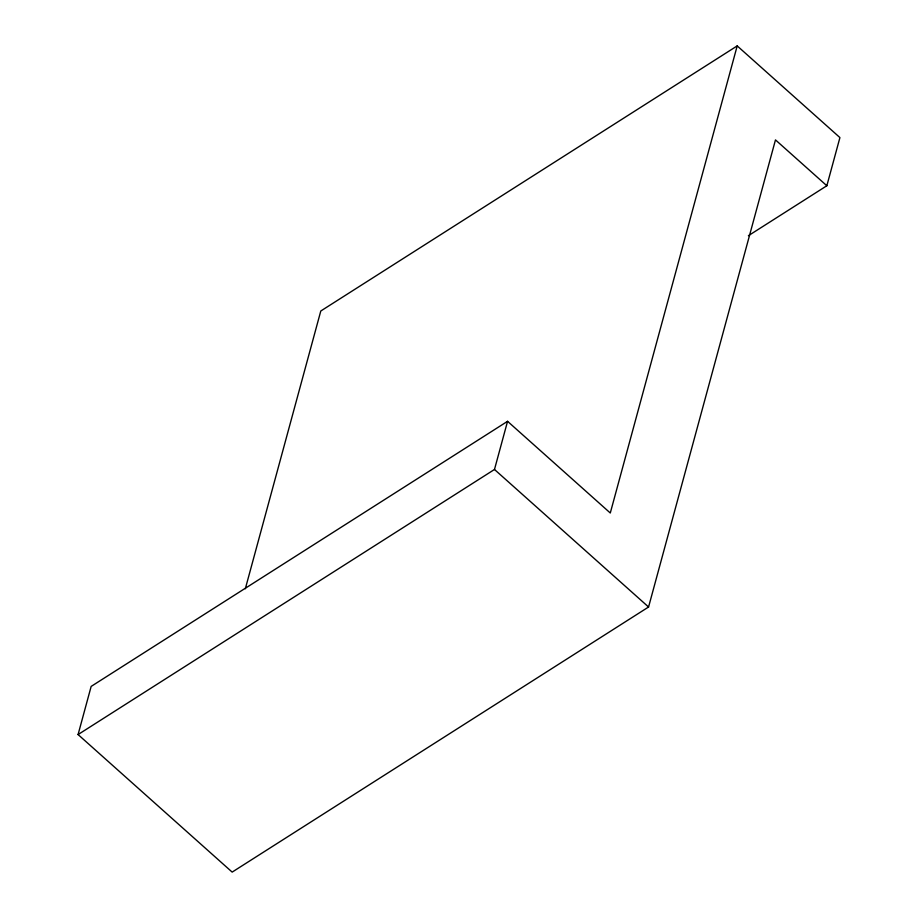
<?xml version="1.0" encoding="UTF-8"?>
<svg xmlns="http://www.w3.org/2000/svg" width="918" height="918" viewBox="0 0 918 918"><rect width="100%" height="100%" fill="white"/><g stroke="black" fill="none" stroke-linecap="round" stroke-linejoin="round"><path stroke-width="1.38" d="M826.843 185.746L775.48 139.903L648.567 607.005L232.162 872.1L78.076 734.561L91.157 686.412L507.562 421.316L610.286 513.001L737.2 45.9L839.924 137.585L826.843 185.746L748.388 235.696M245.324 588.771L320.795 310.995L737.2 45.9M78.076 734.561L494.481 469.477L507.562 421.316M494.481 469.477L648.567 607.005"/></g></svg>
